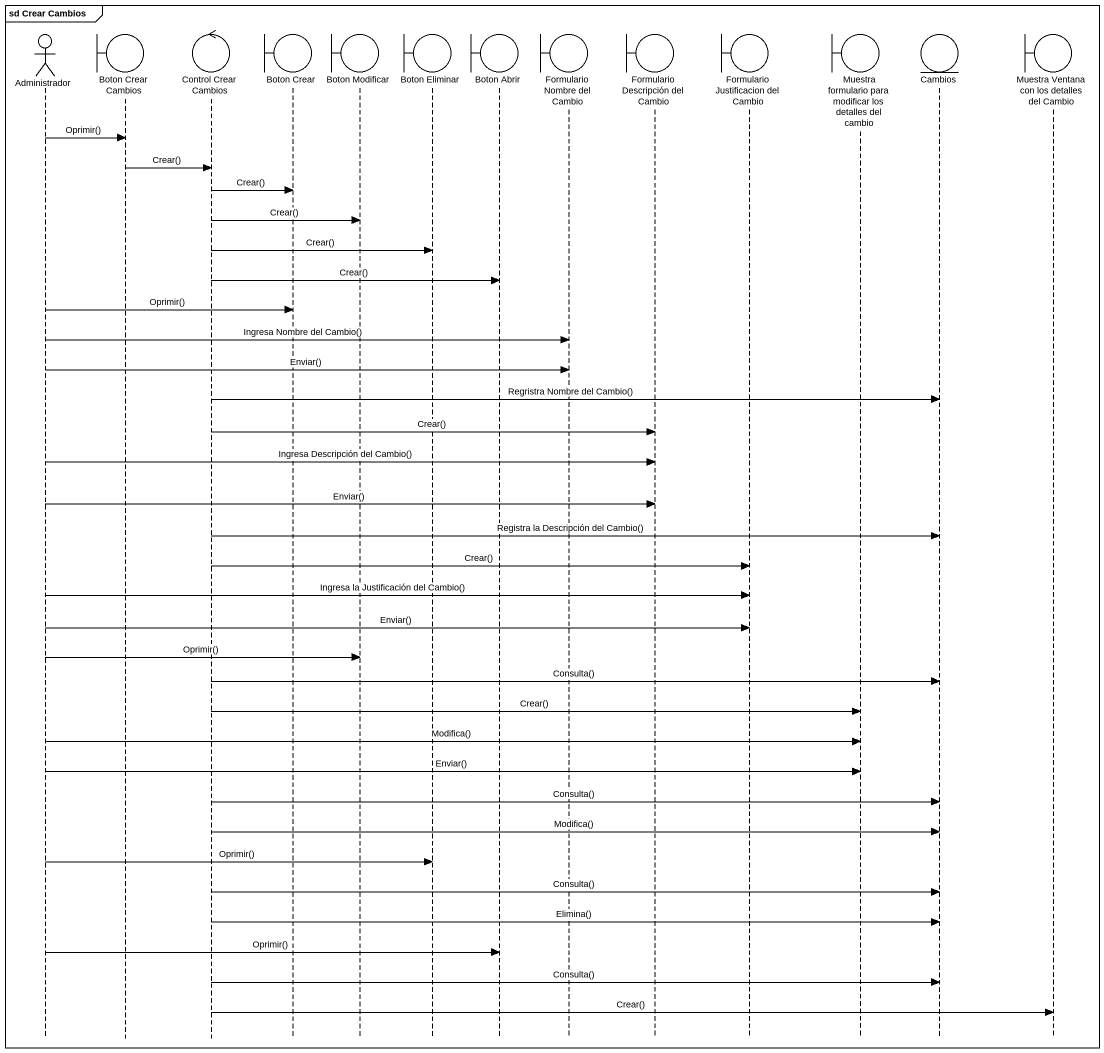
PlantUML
@startuml
mainframe sd Crear Cambios
hide footbox
actor Administrador
boundary "Boton Crear Cambios" as Boton_Crear_Cambios
control "Control Crear Cambios" as Control_Crear_Cambios
boundary "Boton Crear" as Boton_Crear
boundary "Boton Modificar" as Boton_Modificar
boundary "Boton Eliminar" as Boton_Eliminar
boundary "Boton Abrir" as Boton_Abrir
boundary "Formulario Nombre del Cambio" as Formulario_Nombre_del_Cambio
boundary "Formulario Descripción del Cambio" as Formulario_Descripción_del
boundary "Formulario Justificacion del Cambio" as Formulario_Justificacion
boundary "Muestra formulario para modificar los detalles del cambio" as Muestra_formulario_para
entity Cambios
boundary "Muestra Ventana con los detalles del Cambio" as Muestra_Ventana_con_los

Administrador -> Boton_Crear_Cambios : Oprimir()
Boton_Crear_Cambios -> Control_Crear_Cambios : Crear()
Control_Crear_Cambios -> Boton_Crear : Crear()
Control_Crear_Cambios -> Boton_Modificar : Crear()
Control_Crear_Cambios -> Boton_Eliminar : Crear()
Control_Crear_Cambios -> Boton_Abrir : Crear()
Administrador -> Boton_Crear : Oprimir()
Administrador -> Formulario_Nombre_del_Cambio : Ingresa Nombre del Cambio()
Administrador -> Formulario_Nombre_del_Cambio : Enviar()
Control_Crear_Cambios -> Cambios : Regristra Nombre del Cambio()
Control_Crear_Cambios -> Formulario_Descripción_del : Crear()
Administrador -> Formulario_Descripción_del : Ingresa Descripción del Cambio()
Administrador -> Formulario_Descripción_del : Enviar()
Control_Crear_Cambios -> Cambios : Registra la Descripción del Cambio()
Control_Crear_Cambios -> Formulario_Justificacion : Crear()
Administrador -> Formulario_Justificacion : Ingresa la Justificación del Cambio()
Administrador -> Formulario_Justificacion : Enviar()
Administrador -> Boton_Modificar : Oprimir()
Control_Crear_Cambios -> Cambios : Consulta()
Control_Crear_Cambios -> Muestra_formulario_para : Crear()
Administrador -> Muestra_formulario_para : Modifica()
Administrador -> Muestra_formulario_para : Enviar()
Control_Crear_Cambios -> Cambios : Consulta()
Control_Crear_Cambios -> Cambios : Modifica()
Administrador -> Boton_Eliminar : Oprimir()
Control_Crear_Cambios -> Cambios : Consulta()
Control_Crear_Cambios -> Cambios : Elimina()
Administrador -> Boton_Abrir : Oprimir()
Control_Crear_Cambios -> Cambios : Consulta()
Control_Crear_Cambios -> Muestra_Ventana_con_los : Crear()
@enduml
